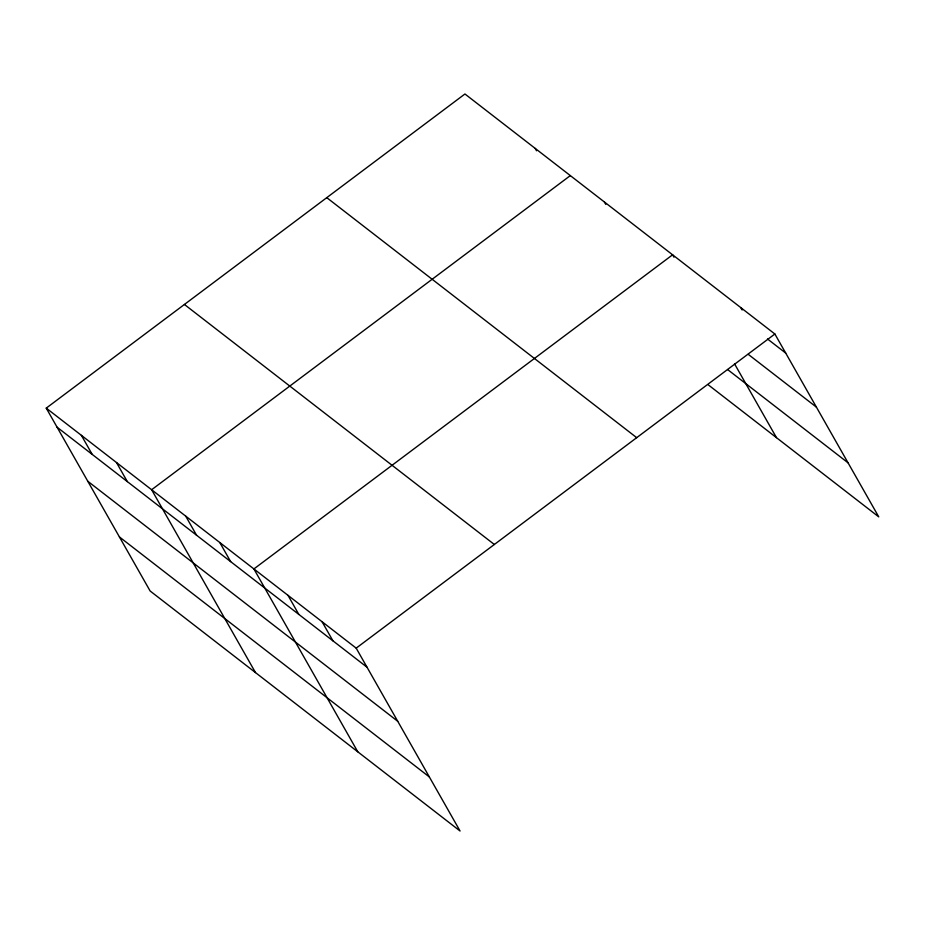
<?xml version="1.0" encoding="UTF-8"?>
<svg xmlns="http://www.w3.org/2000/svg" width="925" height="925" viewBox="0 0 925 925"><rect width="100%" height="100%" fill="white"/><g stroke="black" fill="none" stroke-linecap="round" stroke-linejoin="round"><path stroke-width="1.39" d="M46.25 408.133L356.183 648.147L460.06 831.008L150.127 590.994L46.25 408.133L464.94 93.992L774.872 334.006L878.75 516.867L708.284 384.858M570.32 175.6L151.631 489.741L255.497 672.602M356.183 648.147L774.872 334.006M767.519 338.989L785.707 353.072M748.221 354.321L816.405 407.127M727.582 369.526L848.04 462.812M326.779 197.661L636.701 437.675M184.422 304.475L494.343 544.49M57.084 427.2L367.005 667.214M87.782 481.254L397.715 721.269M119.418 536.939L429.35 776.954M740.786 307.609L742.139 309.991M673.955 257.185L672.602 254.803L253.901 568.944L357.778 751.805M734.519 363.803L776.468 437.652M604.418 201.997L605.771 204.379M535.193 148.393L536.546 150.775M322.085 621.75L332.919 640.817M287.999 595.353L298.821 614.42M219.815 542.547L230.637 561.614M185.717 516.15L196.551 535.205M116.504 462.546L127.326 481.613M81.377 435.34L92.211 454.406"/></g></svg>
